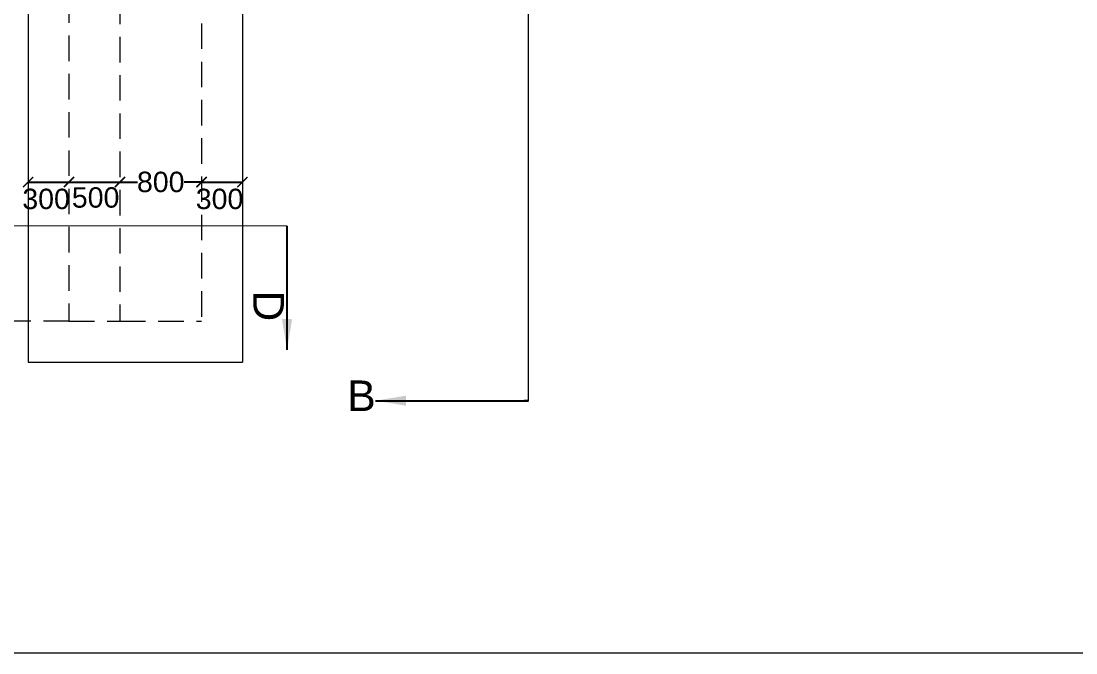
# Model space of a CAD drawing. Header units: feet. Extents: x 231797 to 1357550, y -93095 to 44152.
# Drawn here: x 243212.6 to 243316, y 17250.6 to 17312.5 of the extents above; entities that cross this region are included whole.
import ezdxf

# ---------------------------------------------------------------- set-up
doc = ezdxf.new("R2010")
doc.units = ezdxf.units.FT
doc.header["$LTSCALE"] = 2
doc.header["$MEASUREMENT"] = 0
doc.linetypes.add('DASHED', pattern=[0.75, 0.5, -0.25])
doc.styles.get("Standard").update_dxf_attribs({"font": 'arial.ttf'})
doc.dimstyles.new('200SC', dxfattribs={"dimtxt": 2, "dimasz": 1, "dimexe": 0.18, "dimexo": 0.0625, "dimgap": 0.09, "dimtad": 0, "dimtih": 1, "dimtoh": 1, "dimdec": 0, "dimlfac": 200, "dimzin": 0, "dimdsep": 46, "dimtxsty": 'Standard', "dimblk": 'ARCHTICK', "dimcen": 0.09, "dimse1": 1, "dimse2": 1, "dimclrd": 256, "dimclre": 5, "dimclrt": 256, "dimadec": 0, "dimazin": 0, "dimtfac": 1, "dimtdec": 0, "dimtofl": 0, "dimtmove": 0, "dimatfit": 3, "dimfxl": 1, "dimtolj": 1, "dimtzin": 0, "dimarcsym": 0})
doc.dimstyles.get("Standard").update_dxf_attribs({"dimtxt": 2, "dimasz": 3, "dimexe": 0.18, "dimexo": 0.0625, "dimgap": 0.09, "dimtad": 0, "dimtih": 1, "dimtoh": 1, "dimdec": 0, "dimlfac": 50, "dimzin": 0, "dimdsep": 46, "dimtxsty": 'Standard', "dimcen": 0.09, "dimclrd": 5, "dimclre": 5, "dimclrt": 6, "dimadec": 0, "dimazin": 0, "dimtfac": 1, "dimtdec": 0, "dimtofl": 0, "dimtmove": 0, "dimatfit": 3, "dimfxl": 1, "dimtolj": 1, "dimtzin": 0, "dimarcsym": 0})

# ---------------------------------------------------------------- blocks, each defined once
blk = doc.blocks.new('_ArchTick')
at = {"color": 0, "linetype": 'ByBlock', "const_width": 0.15}
blk.add_lwpolyline([(-0.5, -0.5), (0.5, 0.5)], dxfattribs=at)
blk = doc.blocks.new('*D232')
at = {"lineweight": -2, "ltscale": 0.25, "transparency": 16777216}
for p, q in [((243222.27, 17296.75), (243223.98, 17296.75)), ((243230.27, 17296.75), (243228.57, 17296.75))]:
    blk.add_line(p, q, dxfattribs=at)
at = {"layer": 'Defpoints', "color": 0, "ltscale": 0.25, "transparency": 16777216}
for p in [(243222.27, 17296.75), (243230.27, 17296.75), (243230.27, 17296.75)]:
    blk.add_point(p, dxfattribs=at)
at = {"lineweight": -2, "ltscale": 0.25, "transparency": 16777216, "rotation": 180}
blk.add_blockref('_ArchTick', (243222.27, 17296.75), dxfattribs=at)
at = {"lineweight": -2, "ltscale": 0.25, "transparency": 16777216}
blk.add_blockref('_ArchTick', (243230.27, 17296.75), dxfattribs=at)
at = {"lineweight": 13, "ltscale": 0.25, "transparency": 16777216, "insert": (243226.27, 17296.75), "char_height": 2, "attachment_point": 5}
blk.add_mtext('\\A1;800', dxfattribs=at)

msp = doc.modelspace()

# ---------------------------------------------------------------- linework, layer by layer
at = {"color": 7, "lineweight": 13, "ltscale": 0.25}
for p, q in [((243262.3232, 17275.3138), (243262.3228, 17420.5312)), ((243213.2729, 17336.6948), (243213.2729, 17279.101)), ((243234.2729, 17320.4522), (243234.2729, 17279.101)), ((243238.6549, 17292.4363), (243209.8229, 17292.4588)), ((243213.2729, 17279.1104), (243217.2729, 17279.1104)), ((243213.2729, 17279.101), (243217.2729, 17279.101)), ((243217.2729, 17279.101), (243234.2729, 17279.101)), ((243078.6617, 17250.5963), (243447.6464, 17250.5963))]:
    msp.add_line(p, q, dxfattribs=at)
at = {"color": 7, "linetype": 'DASHED', "lineweight": 13, "ltscale": 2.5}
for p, q in [((243217.2729, 17333.601), (243217.2729, 17283.101)), ((243222.2729, 17329.7337), (243222.2729, 17283.101)), ((243230.2729, 17323.546), (243230.2729, 17283.101)), ((243217.2729, 17283.101), (243078.6617, 17283.101)), ((243217.2729, 17283.101), (243222.2729, 17283.101)), ((243222.2729, 17283.101), (243230.2729, 17283.101))]:
    msp.add_line(p, q, dxfattribs=at)

# ---------------------------------------------------------------- texts
at = {"color": 7, "lineweight": 13}
msp.add_text('D', height=3, rotation=269.971657, dxfattribs=at).set_placement((243235.3465, 17286.1339))
msp.add_text('B', height=3, dxfattribs=at).set_placement((243244.5463, 17274.2997))

# ---------------------------------------------------------------- dimensions: what is measured, and where the dimension line sits
at = {"color": 7, "lineweight": 13, "ltscale": 0.25}
dim = msp.add_linear_dim(base=(243230.2729, 17296.7491), p1=(243222.2729, 17296.7491), p2=(243230.2729, 17296.7491), dimstyle='200SC', override={"dimlfac": 100}, dxfattribs=at)
dim.commit()
dim.dimension.update_dxf_attribs({"geometry": '*D232', "text_midpoint": (243226.2729, 17296.7491)})
for base, p1, p2, location, text in [((243217.2729, 17296.7491), (243213.2729, 17296.7491), (243217.2729, 17296.7491), (243215.034, 17295.0842), '300'), ((243222.2729, 17296.7491), (243217.2729, 17296.7491), (243222.2729, 17296.7491), (243219.8879, 17295.226), '500'), ((243234.2729, 17296.7491), (243230.2729, 17296.7491), (243234.2729, 17296.7491), (243232.034, 17295.0842), '300')]:
    msp.add_linear_dim(base=base, p1=p1, p2=p2, location=location, text=text, dimstyle='200SC', override={"dimtmove": 2}, dxfattribs=at).render()

# ---------------------------------------------------------------- leaders
for points in [[(243238.6436, 17280.31), (243238.6549, 17292.4363), (243238.6548, 17292.4363)], [(243247.3117, 17275.3191), (243262.3229, 17275.3138), (243261.878, 17275.3139)]]:
    msp.add_leader(points, dimstyle='Standard', override={"dimgap": 0.09, "dimtad": 0, "dimclrd": 256}, dxfattribs=at)

doc.saveas('drawing.dxf')
